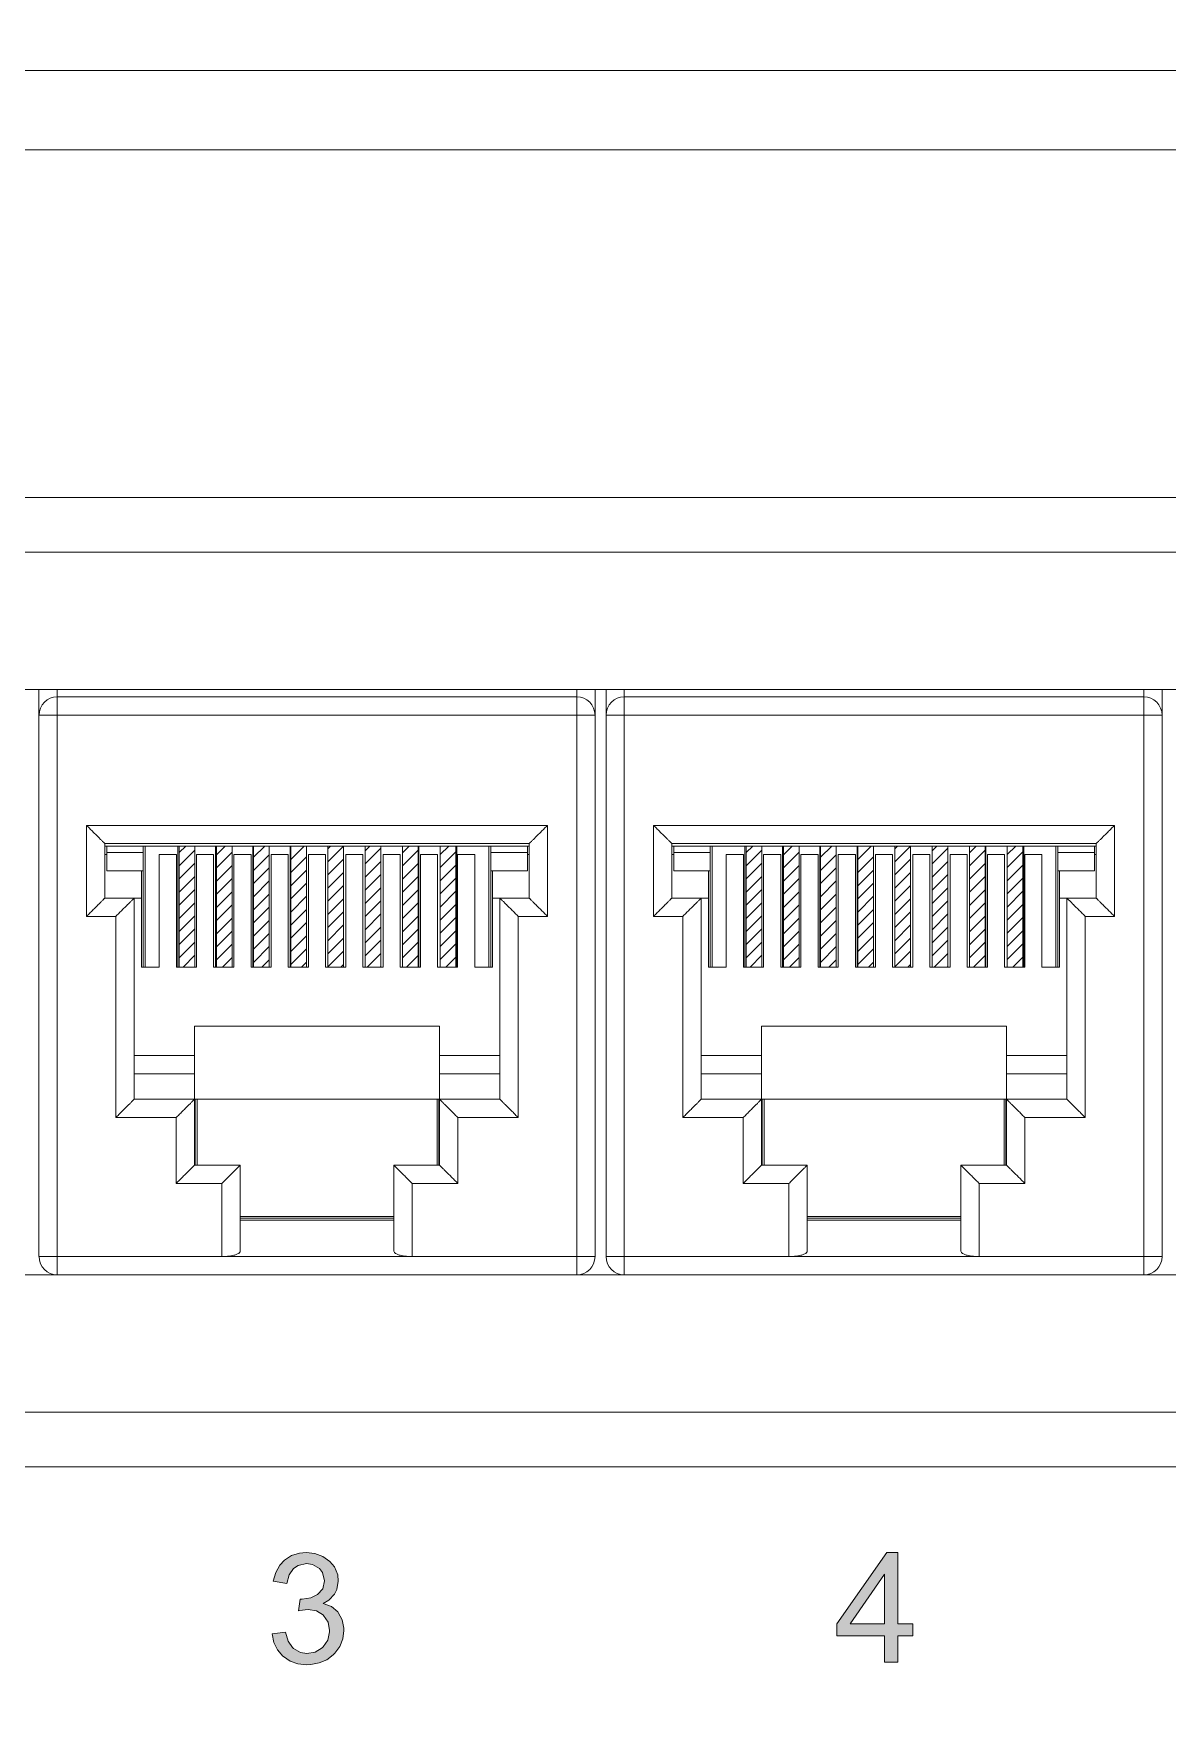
# Model space of a CAD drawing. Header units: millimetres. Extents: x 1256 to 2931, y 3298 to 3694.
# Drawn here: x 1411.2 to 1418.26, y 3583.57 to 3593.99 of the extents above; entities that cross this region are included whole.
import ezdxf

# ---------------------------------------------------------------- set-up
doc = ezdxf.new("R2010")
doc.units = ezdxf.units.MM
doc.layers.get('0').update_dxf_attribs({"color": 250, "lineweight": 5})
for name, color, linetype, lineweight in [('(B) 1U - NVR', 250, 'Continuous', 5), ('(B) 1U - Patch Panel nº', 250, 'Continuous', 5), ('(C)1U - Gestion Cable', 250, 'Continuous', 5)]:
    doc.layers.add(name, color=color, linetype=linetype, lineweight=lineweight)
pattern_1 = [(45, (22460.1834, 105.91026), (-0.166441777, 0.166441777), [])]
pattern_2 = [(45, (22474.5474, 105.91026), (-0.166441777, 0.166441777), [])]

# ---------------------------------------------------------------- blocks, each defined once
blk = doc.blocks.new('1U - Patch Panel 24P RJ45')
at = {"layer": '(B) 1U - Patch Panel nº', "lineweight": 5}
h = blk.add_hatch(dxfattribs=at)
h.set_pattern_fill('ANSI31', color=250, scale=0.074137, style=0)
h.set_pattern_definition(pattern_1)
h.paths.add_polyline_path([(23101.584, 717.034), (23101.27, 717.034), (23101.187, 717.026), (23101.187, 713.968), (23101.584, 713.968)])
h = blk.add_hatch(dxfattribs=at)
h.set_pattern_fill('ANSI31', color=250, scale=0.074137, style=0)
h.set_pattern_definition(pattern_1)
h.paths.add_polyline_path([(23102.527, 717.034), (23102.194, 717.034), (23102.13, 717.029), (23102.13, 713.968), (23102.527, 713.968)])
h.paths.add_polyline_path([(23103.466, 717.034), (23103.068, 717.034), (23103.068, 713.968), (23103.466, 713.968)])
h.paths.add_polyline_path([(23104.409, 717.034), (23104.011, 717.034), (23104.011, 713.968), (23104.409, 713.968)])
h.paths.add_polyline_path([(23105.347, 717.034), (23104.949, 717.034), (23104.949, 713.968), (23105.347, 713.968)])
h.paths.add_polyline_path([(23105.893, 713.968), (23106.292, 713.968), (23106.292, 717.034), (23105.893, 717.034)])
h.paths.add_polyline_path([(23106.841, 713.968), (23107.238, 713.968), (23107.238, 717.034), (23106.841, 717.034)])
h = blk.add_hatch(dxfattribs=at)
h.set_pattern_fill('ANSI31', color=250, scale=0.074137, style=0)
h.set_pattern_definition(pattern_1)
h.paths.add_polyline_path([(23107.799, 713.968), (23108.197, 713.968), (23108.197, 717.033), (23108.171, 717.034), (23107.799, 717.034)])
h = blk.add_hatch(dxfattribs=at)
h.set_pattern_fill('ANSI31', color=250, scale=0.074137, style=0)
h.set_pattern_definition(pattern_2)
h.paths.add_polyline_path([(23115.948, 717.034), (23115.634, 717.034), (23115.551, 717.026), (23115.551, 713.968), (23115.948, 713.968)])
h = blk.add_hatch(dxfattribs=at)
h.set_pattern_fill('ANSI31', color=250, scale=0.074137, style=0)
h.set_pattern_definition(pattern_2)
h.paths.add_polyline_path([(23116.891, 717.034), (23116.558, 717.034), (23116.494, 717.029), (23116.494, 713.968), (23116.891, 713.968)])
h.paths.add_polyline_path([(23117.83, 717.034), (23117.432, 717.034), (23117.432, 713.968), (23117.83, 713.968)])
h.paths.add_polyline_path([(23118.773, 717.034), (23118.375, 717.034), (23118.375, 713.968), (23118.773, 713.968)])
h.paths.add_polyline_path([(23119.711, 717.034), (23119.313, 717.034), (23119.313, 713.968), (23119.711, 713.968)])
h.paths.add_polyline_path([(23120.257, 713.968), (23120.656, 713.968), (23120.656, 717.034), (23120.257, 717.034)])
h.paths.add_polyline_path([(23121.205, 713.968), (23121.602, 713.968), (23121.602, 717.034), (23121.205, 717.034)])
h = blk.add_hatch(dxfattribs=at)
h.set_pattern_fill('ANSI31', color=250, scale=0.074137, style=0)
h.set_pattern_definition(pattern_2)
h.paths.add_polyline_path([(23122.163, 713.968), (23122.561, 713.968), (23122.561, 717.033), (23122.535, 717.034), (23122.163, 717.034)])
blk.add_hatch(color=250, dxfattribs=at).paths.add_polyline_path([(23104.869, 698.421), (23104.827, 698.219), (23104.693, 698.072), (23104.517, 697.988), (23104.302, 697.958), (23104.247, 697.961), (23104.208, 697.662), (23104.237, 697.668), (23104.451, 697.698), (23104.667, 697.662), (23104.842, 697.547), (23104.957, 697.372), (23104.993, 697.16), (23104.993, 697.128), (23104.947, 696.919), (23104.83, 696.747), (23104.81, 696.727), (23104.631, 696.616), (23104.42, 696.577), (23104.257, 696.603), (23104.078, 696.708), (23104.055, 696.73), (23103.947, 696.893), (23103.876, 697.124), (23103.537, 697.079), (23103.537, 697.076), (23103.583, 696.861), (23103.674, 696.672), (23103.814, 696.515), (23103.827, 696.502), (23103.996, 696.388), (23104.195, 696.32), (23104.42, 696.297), (23104.52, 696.301), (23104.735, 696.34), (23104.924, 696.424), (23105.09, 696.551), (23105.129, 696.587), (23105.253, 696.76), (23105.331, 696.952), (23105.354, 697.167), (23105.354, 697.219), (23105.315, 697.437), (23105.217, 697.616), (23105.201, 697.639), (23105.042, 697.773), (23104.836, 697.851), (23104.98, 697.935), (23105.123, 698.085), (23105.182, 698.202), (23105.217, 698.414), (23105.201, 698.57), (23105.12, 698.772), (23105.006, 698.912), (23104.823, 699.039), (23104.625, 699.111), (23104.406, 699.137), (23104.231, 699.121), (23104.029, 699.059), (23103.853, 698.948), (23103.736, 698.821), (23103.635, 698.636), (23103.57, 698.417), (23103.911, 698.356), (23103.97, 698.57), (23104.081, 698.73), (23104.201, 698.811), (23104.413, 698.857), (23104.563, 698.834), (23104.742, 698.733), (23104.82, 698.629)])
h = blk.add_hatch(color=250, dxfattribs=at)
h.paths.add_polyline_path([(23119.393, 699.137), (23119.116, 699.137), (23117.849, 697.336), (23117.849, 697.024), (23119.054, 697.024), (23119.054, 696.359), (23119.393, 696.359), (23119.393, 697.024), (23119.77, 697.024), (23119.77, 697.336), (23119.393, 697.336)])
h.paths.add_polyline_path([(23119.054, 698.59), (23119.054, 697.336), (23118.184, 697.336)], flags=16)
at = {"layer": '(B) 1U - Patch Panel nº', "color": 250, "lineweight": 5}
for points in [[(23104.406, 699.137), (23104.231, 699.121), (23104.029, 699.059), (23103.853, 698.948), (23103.736, 698.821), (23103.635, 698.636), (23103.57, 698.417), (23103.911, 698.356), (23103.97, 698.57), (23104.081, 698.73), (23104.201, 698.811), (23104.413, 698.857)], [(23104.413, 698.857), (23104.563, 698.834), (23104.742, 698.733), (23104.82, 698.629), (23104.869, 698.421), (23104.827, 698.219), (23104.693, 698.072), (23104.517, 697.988), (23104.302, 697.958)], [(23105.006, 698.912), (23104.823, 699.039), (23104.625, 699.111), (23104.406, 699.137)], [(23104.98, 697.935), (23105.123, 698.085), (23105.182, 698.202), (23105.217, 698.414), (23105.201, 698.57), (23105.12, 698.772), (23105.006, 698.912)], [(23119.393, 699.137), (23119.116, 699.137), (23117.849, 697.336), (23117.849, 697.024), (23119.054, 697.024), (23119.054, 696.359), (23119.393, 696.359), (23119.393, 697.024), (23119.77, 697.024), (23119.77, 697.336), (23119.393, 697.336)], [(23119.393, 697.336), (23119.393, 699.137)], [(23119.054, 698.59), (23119.054, 697.336), (23118.184, 697.336), (23119.054, 697.336)], [(23119.054, 697.336), (23118.184, 697.336), (23119.054, 698.59)], [(23104.247, 697.961), (23104.208, 697.662), (23104.237, 697.668), (23104.449, 697.698)], [(23104.302, 697.958), (23104.247, 697.961)], [(23104.449, 697.698), (23104.452, 697.698), (23104.667, 697.662), (23104.84, 697.548), (23104.843, 697.545), (23104.957, 697.372), (23104.993, 697.16), (23104.993, 697.128), (23104.947, 696.919), (23104.83, 696.747), (23104.81, 696.727), (23104.631, 696.616), (23104.42, 696.577)], [(23105.042, 697.773), (23104.836, 697.851), (23104.98, 697.935)], [(23105.09, 696.551), (23105.129, 696.587), (23105.253, 696.76), (23105.331, 696.952), (23105.354, 697.167), (23105.354, 697.219), (23105.315, 697.437), (23105.217, 697.616), (23105.201, 697.639), (23105.042, 697.773)], [(23103.876, 697.124), (23103.537, 697.079), (23103.537, 697.076), (23103.583, 696.861), (23103.674, 696.672), (23103.814, 696.515), (23103.827, 696.502), (23103.996, 696.388), (23104.195, 696.32), (23104.42, 696.297), (23104.52, 696.301), (23104.735, 696.34), (23104.924, 696.424), (23105.09, 696.551)], [(23104.42, 696.577), (23104.257, 696.603), (23104.078, 696.708), (23104.055, 696.73), (23103.947, 696.893), (23103.876, 697.124)]]:
    blk.add_lwpolyline(points, dxfattribs=at)
at = {"color": 250, "linetype": 'Continuous', "lineweight": 5}
for p, q in [((23468.04, 734.668), (23057.508, 734.668)), ((23161.716, 725.864), (23061.539, 725.864)), ((23160.326, 724.474), (23062.929, 724.474)), ((23154.72, 720.999), (23068.536, 720.999)), ((23097.634, 706.635), (23097.634, 720.999)), ((23098.098, 706.171), (23098.098, 720.999)), ((23111.257, 706.171), (23111.257, 720.999)), ((23111.72, 706.635), (23111.72, 720.999)), ((23111.998, 706.635), (23111.998, 720.999)), ((23112.462, 706.171), (23112.462, 720.999)), ((23125.621, 706.171), (23125.621, 720.999)), ((23126.084, 706.635), (23126.084, 720.999)), ((23098.098, 720.813), (23111.257, 720.813)), ((23112.462, 720.813), (23125.621, 720.813)), ((23097.634, 720.35), (23111.72, 720.35)), ((23111.998, 720.35), (23126.084, 720.35)), ((23098.839, 717.558), (23110.516, 717.558)), ((23098.839, 715.253), (23098.839, 717.558)), ((23110.516, 717.558), (23110.516, 715.253)), ((23113.203, 717.558), (23124.88, 717.558)), ((23113.203, 715.253), (23113.203, 717.558)), ((23124.88, 717.558), (23124.88, 715.253)), ((23099.302, 717.095), (23110.052, 717.095)), ((23099.302, 717.095), (23099.302, 717.094)), ((23099.302, 715.716), (23099.302, 717.094)), ((23110.052, 717.095), (23110.052, 717.094)), ((23110.052, 717.094), (23110.052, 715.716)), ((23113.666, 717.095), (23124.416, 717.095)), ((23113.666, 717.095), (23113.666, 717.094)), ((23113.666, 715.716), (23113.666, 717.094)), ((23124.416, 717.095), (23124.416, 717.094)), ((23124.416, 717.094), (23124.416, 715.716)), ((23099.302, 717.034), (23110.052, 717.034)), ((23099.302, 716.82), (23099.349, 716.82)), ((23099.349, 716.41), (23099.349, 717.034)), ((23100.275, 716.874), (23099.349, 716.874)), ((23100.275, 713.968), (23100.275, 717.034)), ((23100.322, 717.034), (23100.322, 713.968)), ((23100.678, 713.968), (23100.678, 716.822)), ((23100.678, 716.822), (23101.114, 716.822)), ((23101.114, 716.818), (23100.678, 716.818)), ((23101.114, 713.968), (23101.114, 716.822)), ((23101.154, 717.034), (23101.154, 713.968)), ((23101.187, 717.034), (23101.187, 713.968)), ((23101.27, 717.034), (23101.187, 717.026)), ((23101.584, 717.034), (23101.584, 713.968)), ((23101.624, 713.968), (23101.624, 716.822)), ((23101.624, 716.822), (23102.059, 716.822)), ((23102.059, 716.818), (23101.624, 716.818)), ((23102.059, 713.968), (23102.059, 716.822)), ((23102.102, 717.034), (23102.102, 713.968)), ((23102.13, 717.034), (23102.13, 713.968)), ((23102.194, 717.034), (23102.13, 717.029)), ((23102.527, 717.034), (23102.527, 713.968)), ((23102.569, 713.968), (23102.569, 716.822)), ((23102.569, 716.822), (23103.005, 716.822)), ((23103.005, 716.818), (23102.569, 716.818)), ((23103.005, 713.968), (23103.005, 716.822)), ((23103.053, 717.034), (23103.053, 713.968)), ((23103.068, 717.034), (23103.068, 713.968)), ((23103.466, 717.034), (23103.466, 713.968)), ((23103.514, 713.968), (23103.514, 716.822)), ((23103.514, 716.822), (23103.95, 716.822)), ((23103.95, 716.818), (23103.514, 716.818)), ((23103.95, 713.968), (23103.95, 716.822)), ((23104, 717.034), (23104, 713.968)), ((23104.011, 717.034), (23104.011, 713.968)), ((23104.409, 717.034), (23104.409, 713.968)), ((23104.459, 713.968), (23104.459, 716.822)), ((23104.459, 716.822), (23104.895, 716.822)), ((23104.895, 716.818), (23104.459, 716.818)), ((23104.895, 713.968), (23104.895, 716.822)), ((23104.949, 717.034), (23104.949, 713.968)), ((23105.347, 717.034), (23105.347, 713.968)), ((23105.351, 717.034), (23105.351, 713.968)), ((23105.405, 713.968), (23105.405, 716.822)), ((23105.405, 716.822), (23105.84, 716.822)), ((23105.84, 716.818), (23105.405, 716.818)), ((23105.84, 713.968), (23105.84, 716.822)), ((23105.893, 717.034), (23105.893, 713.968)), ((23106.292, 717.034), (23106.292, 713.968)), ((23106.297, 717.034), (23106.297, 713.968)), ((23106.35, 713.968), (23106.35, 716.822)), ((23106.35, 716.822), (23106.786, 716.822)), ((23106.786, 716.818), (23106.35, 716.818)), ((23106.786, 713.968), (23106.786, 716.822)), ((23106.841, 717.034), (23106.841, 713.968)), ((23107.238, 717.034), (23107.238, 713.968)), ((23107.258, 717.034), (23107.258, 713.968)), ((23107.295, 713.968), (23107.295, 716.822)), ((23107.295, 716.822), (23107.731, 716.822)), ((23107.731, 716.818), (23107.295, 716.818)), ((23107.731, 713.968), (23107.731, 716.822)), ((23107.799, 717.034), (23107.799, 713.968)), ((23108.197, 717.033), (23108.171, 717.034)), ((23108.197, 717.036), (23108.197, 717.033)), ((23108.197, 717.034), (23108.197, 713.968)), ((23108.218, 717.034), (23108.218, 713.968)), ((23108.24, 713.968), (23108.24, 716.822)), ((23108.24, 716.822), (23108.676, 716.822)), ((23108.676, 716.818), (23108.24, 716.818)), ((23108.676, 713.968), (23108.676, 716.822)), ((23109.033, 713.968), (23109.033, 717.034)), ((23109.079, 713.968), (23109.079, 717.034)), ((23109.079, 716.874), (23110.006, 716.874)), ((23110.006, 716.41), (23110.006, 717.034)), ((23110.052, 716.82), (23110.006, 716.82)), ((23113.666, 717.034), (23124.416, 717.034)), ((23113.666, 716.82), (23113.713, 716.82)), ((23113.713, 716.41), (23113.713, 717.034)), ((23114.639, 716.874), (23113.713, 716.874)), ((23114.639, 713.968), (23114.639, 717.034)), ((23114.686, 717.034), (23114.686, 713.968)), ((23115.042, 713.968), (23115.042, 716.822)), ((23115.042, 716.822), (23115.478, 716.822)), ((23115.478, 716.818), (23115.042, 716.818)), ((23115.478, 713.968), (23115.478, 716.822)), ((23115.518, 717.034), (23115.518, 713.968)), ((23115.551, 717.034), (23115.551, 713.968)), ((23115.634, 717.034), (23115.551, 717.026)), ((23115.948, 717.034), (23115.948, 713.968)), ((23115.988, 713.968), (23115.988, 716.822)), ((23115.988, 716.822), (23116.423, 716.822)), ((23116.423, 716.818), (23115.988, 716.818)), ((23116.423, 713.968), (23116.423, 716.822)), ((23116.466, 717.034), (23116.466, 713.968)), ((23116.494, 717.034), (23116.494, 713.968)), ((23116.558, 717.034), (23116.494, 717.029)), ((23116.891, 717.034), (23116.891, 713.968)), ((23116.933, 713.968), (23116.933, 716.822)), ((23116.933, 716.822), (23117.369, 716.822)), ((23117.369, 716.818), (23116.933, 716.818)), ((23117.369, 713.968), (23117.369, 716.822)), ((23117.417, 717.034), (23117.417, 713.968)), ((23117.432, 717.034), (23117.432, 713.968)), ((23117.83, 717.034), (23117.83, 713.968)), ((23117.878, 713.968), (23117.878, 716.822)), ((23117.878, 716.822), (23118.314, 716.822)), ((23118.314, 716.818), (23117.878, 716.818)), ((23118.314, 713.968), (23118.314, 716.822)), ((23118.364, 717.034), (23118.364, 713.968)), ((23118.375, 717.034), (23118.375, 713.968)), ((23118.773, 717.034), (23118.773, 713.968)), ((23118.823, 713.968), (23118.823, 716.822)), ((23118.823, 716.822), (23119.259, 716.822)), ((23119.259, 716.818), (23118.823, 716.818)), ((23119.259, 713.968), (23119.259, 716.822)), ((23119.313, 717.034), (23119.313, 713.968)), ((23119.711, 717.034), (23119.711, 713.968)), ((23119.715, 717.034), (23119.715, 713.968)), ((23119.769, 713.968), (23119.769, 716.822)), ((23119.769, 716.822), (23120.204, 716.822)), ((23120.204, 716.818), (23119.769, 716.818)), ((23120.204, 713.968), (23120.204, 716.822)), ((23120.257, 717.034), (23120.257, 713.968)), ((23120.656, 717.034), (23120.656, 713.968)), ((23120.661, 717.034), (23120.661, 713.968)), ((23120.714, 713.968), (23120.714, 716.822)), ((23120.714, 716.822), (23121.15, 716.822)), ((23121.15, 716.818), (23120.714, 716.818)), ((23121.15, 713.968), (23121.15, 716.822)), ((23121.205, 717.034), (23121.205, 713.968)), ((23121.602, 717.034), (23121.602, 713.968)), ((23121.622, 717.034), (23121.622, 713.968)), ((23121.659, 713.968), (23121.659, 716.822)), ((23121.659, 716.822), (23122.095, 716.822)), ((23122.095, 716.818), (23121.659, 716.818)), ((23122.095, 713.968), (23122.095, 716.822)), ((23122.163, 717.034), (23122.163, 713.968)), ((23122.561, 717.033), (23122.535, 717.034)), ((23122.561, 717.036), (23122.561, 717.033)), ((23122.561, 717.034), (23122.561, 713.968)), ((23122.582, 717.034), (23122.582, 713.968)), ((23122.604, 713.968), (23122.604, 716.822)), ((23122.604, 716.822), (23123.04, 716.822)), ((23123.04, 716.818), (23122.604, 716.818)), ((23123.04, 713.968), (23123.04, 716.822)), ((23123.397, 713.968), (23123.397, 717.034)), ((23123.443, 713.968), (23123.443, 717.034)), ((23123.443, 716.874), (23124.37, 716.874)), ((23124.37, 716.41), (23124.37, 717.034)), ((23124.416, 716.82), (23124.37, 716.82)), ((23100.275, 716.41), (23099.349, 716.41)), ((23100.229, 716.41), (23100.229, 713.968)), ((23110.006, 716.41), (23109.079, 716.41)), ((23109.125, 716.41), (23109.125, 713.968)), ((23114.639, 716.41), (23113.713, 716.41)), ((23114.593, 716.41), (23114.593, 713.968)), ((23124.37, 716.41), (23123.443, 716.41)), ((23123.489, 716.41), (23123.489, 713.968)), ((23099.302, 715.716), (23100.229, 715.716)), ((23100.044, 710.619), (23100.044, 715.716)), ((23110.052, 715.716), (23109.125, 715.716)), ((23109.311, 715.716), (23109.311, 710.619)), ((23113.666, 715.716), (23114.593, 715.716)), ((23114.408, 710.619), (23114.408, 715.716)), ((23124.416, 715.716), (23123.489, 715.716)), ((23123.675, 715.716), (23123.675, 710.619)), ((23099.58, 715.253), (23098.839, 715.253)), ((23099.58, 710.156), (23099.58, 715.253)), ((23109.774, 715.253), (23109.774, 710.156)), ((23110.516, 715.253), (23109.774, 715.253)), ((23113.944, 715.253), (23113.203, 715.253)), ((23113.944, 710.156), (23113.944, 715.253)), ((23124.138, 715.253), (23124.138, 710.156)), ((23124.88, 715.253), (23124.138, 715.253)), ((23100.678, 713.968), (23100.229, 713.968)), ((23101.624, 713.968), (23101.114, 713.968)), ((23102.569, 713.968), (23102.059, 713.968)), ((23103.514, 713.968), (23103.005, 713.968)), ((23104.459, 713.968), (23103.95, 713.968)), ((23105.405, 713.968), (23104.895, 713.968)), ((23106.35, 713.968), (23105.84, 713.968)), ((23107.295, 713.968), (23106.786, 713.968)), ((23108.24, 713.968), (23107.731, 713.968)), ((23109.125, 713.968), (23108.676, 713.968)), ((23115.042, 713.968), (23114.593, 713.968)), ((23115.988, 713.968), (23115.478, 713.968)), ((23116.933, 713.968), (23116.423, 713.968)), ((23117.878, 713.968), (23117.369, 713.968)), ((23118.823, 713.968), (23118.314, 713.968)), ((23119.769, 713.968), (23119.259, 713.968)), ((23120.714, 713.968), (23120.204, 713.968)), ((23121.659, 713.968), (23121.15, 713.968)), ((23122.604, 713.968), (23122.095, 713.968)), ((23123.489, 713.968), (23123.04, 713.968)), ((23101.573, 708.951), (23101.573, 712.473)), ((23107.782, 712.473), (23101.573, 712.473)), ((23107.782, 708.951), (23107.782, 712.473)), ((23122.146, 712.473), (23115.937, 712.473)), ((23115.937, 708.951), (23115.937, 712.473)), ((23122.146, 708.951), (23122.146, 712.473)), ((23101.573, 711.731), (23100.044, 711.731)), ((23109.311, 711.731), (23107.782, 711.731)), ((23115.937, 711.731), (23114.408, 711.731)), ((23123.675, 711.731), (23122.146, 711.731)), ((23101.573, 711.268), (23100.044, 711.268)), ((23109.311, 711.268), (23107.782, 711.268)), ((23115.937, 711.268), (23114.408, 711.268)), ((23123.675, 711.268), (23122.146, 711.268)), ((23109.311, 710.619), (23100.044, 710.619)), ((23101.591, 710.619), (23101.591, 708.951)), ((23101.637, 710.619), (23101.637, 708.951)), ((23107.717, 708.951), (23107.717, 710.619)), ((23107.763, 708.951), (23107.763, 710.619)), ((23123.675, 710.619), (23114.408, 710.619)), ((23115.955, 710.619), (23115.955, 708.951)), ((23116.001, 710.619), (23116.001, 708.951)), ((23122.081, 708.951), (23122.081, 710.619)), ((23122.127, 708.951), (23122.127, 710.619)), ((23101.109, 710.156), (23099.58, 710.156)), ((23101.109, 708.488), (23101.109, 710.156)), ((23109.774, 710.156), (23108.245, 710.156)), ((23108.245, 710.156), (23108.245, 708.488)), ((23115.473, 710.156), (23113.944, 710.156)), ((23115.473, 708.488), (23115.473, 710.156)), ((23122.609, 710.156), (23122.609, 708.488)), ((23124.138, 710.156), (23122.609, 710.156)), ((23102.731, 708.951), (23101.573, 708.951)), ((23102.731, 708.951), (23102.731, 706.771)), ((23106.623, 706.771), (23106.623, 708.951)), ((23107.782, 708.951), (23106.623, 708.951)), ((23117.095, 708.951), (23115.937, 708.951)), ((23117.095, 708.951), (23117.095, 706.771)), ((23120.987, 706.771), (23120.987, 708.951)), ((23122.146, 708.951), (23120.987, 708.951)), ((23102.268, 708.488), (23101.109, 708.488)), ((23102.268, 708.488), (23102.268, 706.635)), ((23107.087, 706.635), (23107.087, 708.488)), ((23108.245, 708.488), (23107.087, 708.488)), ((23116.632, 708.488), (23115.473, 708.488)), ((23116.632, 708.488), (23116.632, 706.635)), ((23121.451, 706.635), (23121.451, 708.488)), ((23122.609, 708.488), (23121.451, 708.488)), ((23102.731, 707.654), (23106.623, 707.654)), ((23102.731, 707.608), (23106.623, 707.608)), ((23102.731, 707.561), (23106.623, 707.561)), ((23117.095, 707.654), (23120.987, 707.654)), ((23117.095, 707.608), (23120.987, 707.608)), ((23117.095, 707.561), (23120.987, 707.561)), ((23097.634, 706.635), (23111.72, 706.635)), ((23111.998, 706.635), (23126.084, 706.635)), ((23068.536, 706.171), (23154.72, 706.171)), ((23062.929, 702.696), (23160.326, 702.696)), ((23061.539, 701.306), (23161.716, 701.306))]:
    blk.add_line(p, q, dxfattribs=at)
for centre, start, end in [((23098.098, 720.35), 90, 180), ((23111.257, 720.35), 0, 90), ((23112.462, 720.35), 90, 180), ((23125.621, 720.35), 0, 90), ((23098.098, 706.635), 180, 270), ((23111.257, 706.635), 270, 0), ((23112.462, 706.635), 180, 270), ((23125.621, 706.635), 270, 0)]:
    blk.add_arc(centre, 0.463, start, end, dxfattribs=at)
for points, start_tangent, end_tangent in [([(23099.302, 717.095), (23099.286, 717.111), (23099.247, 717.149), (23099.195, 717.202), (23099.132, 717.265), (23099.062, 717.334), (23098.989, 717.408), (23098.914, 717.483), (23098.839, 717.558)], (-0.707107, 0.707107), (-0.707107, 0.707107)), ([(23110.052, 717.095), (23110.069, 717.111), (23110.107, 717.149), (23110.16, 717.202), (23110.223, 717.265), (23110.292, 717.334), (23110.366, 717.408), (23110.441, 717.483), (23110.516, 717.558)], (0.707107, 0.707107), (0.707107, 0.707107)), ([(23113.666, 717.095), (23113.65, 717.111), (23113.611, 717.149), (23113.559, 717.202), (23113.496, 717.265), (23113.426, 717.334), (23113.353, 717.408), (23113.278, 717.483), (23113.203, 717.558)], (-0.707107, 0.707107), (-0.707107, 0.707107)), ([(23124.416, 717.095), (23124.433, 717.111), (23124.471, 717.149), (23124.524, 717.202), (23124.587, 717.265), (23124.656, 717.334), (23124.73, 717.408), (23124.805, 717.483), (23124.88, 717.558)], (0.707107, 0.707107), (0.707107, 0.707107)), ([(23098.839, 715.253), (23098.914, 715.328), (23098.991, 715.405), (23099.065, 715.479), (23099.135, 715.549), (23099.198, 715.612), (23099.251, 715.665), (23099.288, 715.702), (23099.302, 715.716)], (0.707107, 0.707107), (0.707107, 0.707107)), ([(23099.58, 715.253), (23099.656, 715.328), (23099.732, 715.405), (23099.806, 715.479), (23099.877, 715.549), (23099.94, 715.612), (23099.992, 715.665), (23100.029, 715.702), (23100.044, 715.716)], (0.707107, 0.707107), (0.707107, 0.707107)), ([(23109.774, 715.253), (23109.699, 715.328), (23109.623, 715.405), (23109.548, 715.479), (23109.478, 715.549), (23109.415, 715.612), (23109.362, 715.665), (23109.325, 715.702), (23109.311, 715.716)], (-0.707107, 0.707107), (-0.707107, 0.707107)), ([(23110.516, 715.253), (23110.44, 715.328), (23110.364, 715.405), (23110.289, 715.479), (23110.219, 715.549), (23110.156, 715.612), (23110.104, 715.665), (23110.066, 715.702), (23110.052, 715.716)], (-0.707107, 0.707107), (-0.707107, 0.707107)), ([(23113.203, 715.253), (23113.278, 715.328), (23113.355, 715.405), (23113.429, 715.479), (23113.499, 715.549), (23113.562, 715.612), (23113.615, 715.665), (23113.652, 715.702), (23113.666, 715.716)], (0.707107, 0.707107), (0.707107, 0.707107)), ([(23113.944, 715.253), (23114.02, 715.328), (23114.096, 715.405), (23114.17, 715.479), (23114.241, 715.549), (23114.304, 715.612), (23114.356, 715.665), (23114.393, 715.702), (23114.408, 715.716)], (0.707107, 0.707107), (0.707107, 0.707107)), ([(23124.138, 715.253), (23124.063, 715.328), (23123.987, 715.405), (23123.912, 715.479), (23123.842, 715.549), (23123.779, 715.612), (23123.726, 715.665), (23123.689, 715.702), (23123.675, 715.716)], (-0.707107, 0.707107), (-0.707107, 0.707107)), ([(23124.88, 715.253), (23124.804, 715.328), (23124.728, 715.405), (23124.653, 715.479), (23124.583, 715.549), (23124.52, 715.612), (23124.468, 715.665), (23124.43, 715.702), (23124.416, 715.716)], (-0.707107, 0.707107), (-0.707107, 0.707107)), ([(23099.58, 710.156), (23099.656, 710.231), (23099.732, 710.308), (23099.806, 710.382), (23099.877, 710.452), (23099.94, 710.515), (23099.992, 710.568), (23100.029, 710.605), (23100.044, 710.619)], (0.707107, 0.707107), (0.707107, 0.707107)), ([(23101.109, 710.156), (23101.185, 710.231), (23101.261, 710.308), (23101.335, 710.382), (23101.406, 710.452), (23101.469, 710.515), (23101.521, 710.568), (23101.559, 710.605), (23101.573, 710.619)], (0.707107, 0.707107), (0.707107, 0.707107)), ([(23108.245, 710.156), (23108.17, 710.231), (23108.094, 710.308), (23108.019, 710.382), (23107.949, 710.452), (23107.886, 710.515), (23107.833, 710.568), (23107.796, 710.605), (23107.782, 710.619)], (-0.707107, 0.707107), (-0.707107, 0.707107)), ([(23109.774, 710.156), (23109.699, 710.231), (23109.623, 710.308), (23109.548, 710.382), (23109.478, 710.452), (23109.415, 710.515), (23109.362, 710.568), (23109.325, 710.605), (23109.311, 710.619)], (-0.707107, 0.707107), (-0.707107, 0.707107)), ([(23113.944, 710.156), (23114.02, 710.231), (23114.096, 710.308), (23114.17, 710.382), (23114.241, 710.452), (23114.304, 710.515), (23114.356, 710.568), (23114.393, 710.605), (23114.408, 710.619)], (0.707107, 0.707107), (0.707107, 0.707107)), ([(23115.473, 710.156), (23115.549, 710.231), (23115.625, 710.308), (23115.699, 710.382), (23115.77, 710.452), (23115.833, 710.515), (23115.885, 710.568), (23115.923, 710.605), (23115.937, 710.619)], (0.707107, 0.707107), (0.707107, 0.707107)), ([(23122.609, 710.156), (23122.534, 710.231), (23122.458, 710.308), (23122.383, 710.382), (23122.313, 710.452), (23122.25, 710.515), (23122.197, 710.568), (23122.16, 710.605), (23122.146, 710.619)], (-0.707107, 0.707107), (-0.707107, 0.707107)), ([(23124.138, 710.156), (23124.063, 710.231), (23123.987, 710.308), (23123.912, 710.382), (23123.842, 710.452), (23123.779, 710.515), (23123.726, 710.568), (23123.689, 710.605), (23123.675, 710.619)], (-0.707107, 0.707107), (-0.707107, 0.707107)), ([(23101.109, 708.488), (23101.185, 708.563), (23101.261, 708.64), (23101.335, 708.714), (23101.406, 708.784), (23101.469, 708.847), (23101.521, 708.9), (23101.559, 708.937), (23101.573, 708.951)], (0.707107, 0.707107), (0.707107, 0.707107)), ([(23102.268, 708.488), (23102.343, 708.563), (23102.419, 708.64), (23102.494, 708.714), (23102.564, 708.784), (23102.627, 708.847), (23102.68, 708.9), (23102.717, 708.937), (23102.731, 708.951)], (0.707107, 0.707107), (0.707107, 0.707107)), ([(23107.087, 708.488), (23107.011, 708.563), (23106.935, 708.64), (23106.861, 708.714), (23106.79, 708.784), (23106.727, 708.847), (23106.675, 708.9), (23106.638, 708.937), (23106.623, 708.951)], (-0.707107, 0.707107), (-0.707107, 0.707107)), ([(23108.245, 708.488), (23108.17, 708.563), (23108.094, 708.64), (23108.019, 708.714), (23107.949, 708.784), (23107.886, 708.847), (23107.833, 708.9), (23107.796, 708.937), (23107.782, 708.951)], (-0.707107, 0.707107), (-0.707107, 0.707107)), ([(23115.473, 708.488), (23115.549, 708.563), (23115.625, 708.64), (23115.699, 708.714), (23115.77, 708.784), (23115.833, 708.847), (23115.885, 708.9), (23115.923, 708.937), (23115.937, 708.951)], (0.707107, 0.707107), (0.707107, 0.707107)), ([(23116.632, 708.488), (23116.707, 708.563), (23116.783, 708.64), (23116.858, 708.714), (23116.928, 708.784), (23116.991, 708.847), (23117.044, 708.9), (23117.081, 708.937), (23117.095, 708.951)], (0.707107, 0.707107), (0.707107, 0.707107)), ([(23121.451, 708.488), (23121.375, 708.563), (23121.299, 708.64), (23121.225, 708.714), (23121.154, 708.784), (23121.091, 708.847), (23121.039, 708.9), (23121.002, 708.937), (23120.987, 708.951)], (-0.707107, 0.707107), (-0.707107, 0.707107)), ([(23122.609, 708.488), (23122.534, 708.563), (23122.458, 708.64), (23122.383, 708.714), (23122.313, 708.784), (23122.25, 708.847), (23122.197, 708.9), (23122.16, 708.937), (23122.146, 708.951)], (-0.707107, 0.707107), (-0.707107, 0.707107)), ([(23102.731, 706.771), (23102.715, 706.735), (23102.667, 706.702), (23102.593, 706.674), (23102.497, 706.652), (23102.384, 706.639), (23102.268, 706.635)], (0, -1), (-1, 0)), ([(23107.087, 706.635), (23106.97, 706.639), (23106.857, 706.652), (23106.761, 706.674), (23106.687, 706.702), (23106.639, 706.735), (23106.623, 706.771)], (-1, 0), (0, 1)), ([(23117.095, 706.771), (23117.079, 706.735), (23117.031, 706.702), (23116.957, 706.674), (23116.861, 706.652), (23116.748, 706.639), (23116.632, 706.635)], (0, -1), (-1, 0)), ([(23121.451, 706.635), (23121.334, 706.639), (23121.221, 706.652), (23121.125, 706.674), (23121.051, 706.702), (23121.003, 706.735), (23120.987, 706.771)], (-1, 0), (0, 1))]:
    blk.add_spline(points, degree=3, dxfattribs=dict(at, start_tangent=start_tangent, end_tangent=end_tangent))
blk = doc.blocks.new('1U - Peine Cable Rack')
at = {"layer": '(C)1U - Gestion Cable'}
blk.add_lwpolyline([(-5.8, 37.7), (466.8, 37.7, -0.414214), (471.8, 32.7), (471.8, -1, -0.414214), (466.8, -6), (-5.8, -6, -0.414214), (-10.8, -1), (-10.8, 32.7, -0.414214)], format="xyb", close=True, dxfattribs=at)

msp = doc.modelspace()

# ---------------------------------------------------------------- linework, layer by layer
at = {"layer": '(B) 1U - NVR'}
msp.add_circle((1451.756, 3619.581), 74.337, dxfattribs=at)

# ---------------------------------------------------------------- block references
for name, p, xscale, yscale, zscale in [('1U - Peine Cable Rack', (1399.331, 3595.125), 0.2277103047353735, 0.2277103047353735, 0.2277103047353735), ('1U - Patch Panel 24P RJ45', (-4263.603, 3412.764), 0.2456893006503179, 0.2456893006503179, 0.2456893006503179)]:
    msp.add_blockref(name, p, dxfattribs=dict(xscale=xscale, yscale=yscale, zscale=zscale))

doc.saveas('drawing.dxf')
